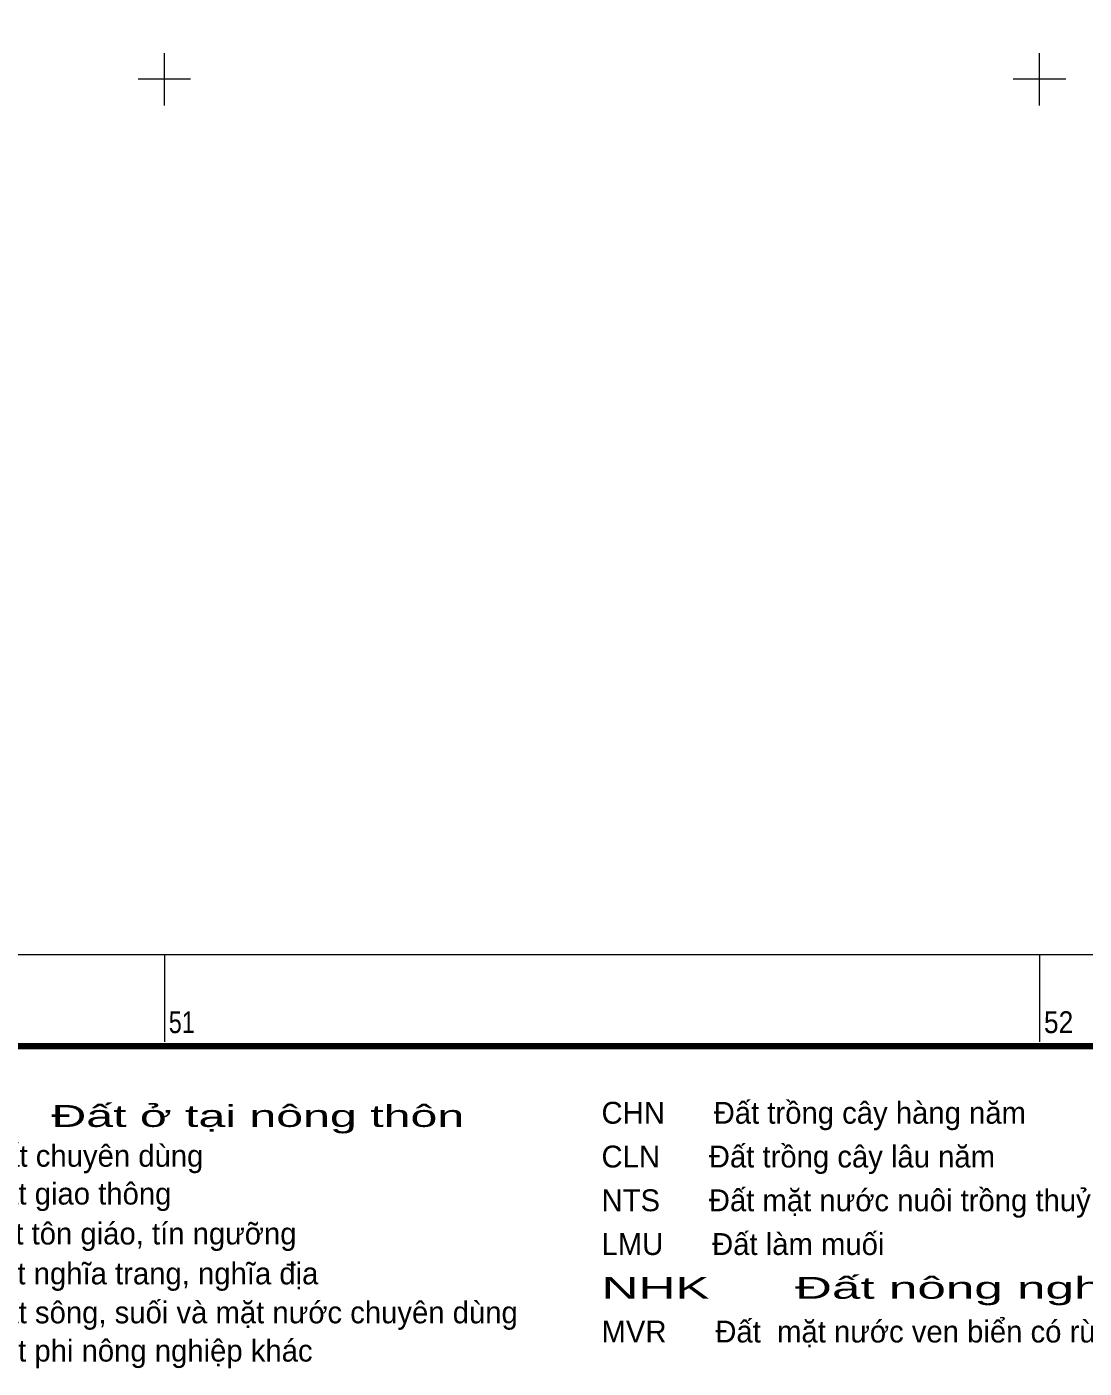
# Model space of a CAD drawing. Header units: metres. Extents: x 545098 to 555652, y 1854398 to 1862642.
# Drawn here: x 550843 to 552051, y 1854527 to 1856060 of the extents above; entities that cross this region are included whole.
import ezdxf

# ---------------------------------------------------------------- set-up
doc = ezdxf.new("R2010")
doc.units = ezdxf.units.M
doc.header["$LTSCALE"] = 6.8
doc.layers.add('56', color=7, linetype='Continuous')
for name, color, linetype, lineweight in [('59', 7, 'Continuous', 13), ('60', 7, 'Continuous', 13), ('61', 7, 'Continuous', 13)]:
    doc.layers.add(name, color=color, linetype=linetype, lineweight=lineweight)

msp = doc.modelspace()

# ---------------------------------------------------------------- linework, layer by layer
at = {"layer": '60'}
for p, q in [((551000, 1855970), (551000, 1856030)), ((552000, 1855970), (552000, 1856030)), ((551030, 1856000), (550970, 1856000)), ((552030, 1856000), (551970, 1856000)), ((551000, 1855000), (551000, 1854900)), ((552000, 1855000), (552000, 1854900))]:
    msp.add_line(p, q, dxfattribs=at)
msp.add_lwpolyline([(545500, 1855000), (554500, 1855000), (554500, 1862000), (545500, 1862000)], close=True, dxfattribs=at)
at = {"layer": '61', "lineweight": 158}
msp.add_lwpolyline([(545395, 1854895), (554605, 1854895), (554605, 1862105), (545395, 1862105)], close=True, dxfattribs=at)

# ---------------------------------------------------------------- texts
at = {"layer": '56'}
for s, width, p in [('51', 0.8, (551005, 1854910)), ('52', 0.9, (552005, 1854910))]:
    msp.add_text(s, height=25, dxfattribs=dict(at, width=width)).set_placement(p)
at = {"layer": '59'}
for s, width, p in [('ONT      Đất ở tại nông thôn', 1.65, (550662.53, 1854802.83)), ('NHK      Đất nông nghiệp khác', 1.75, (551499.47, 1854606.48))]:
    msp.add_text(s, height=25, dxfattribs=dict(at, width=width)).set_placement(p)
for s, p in [('CHN      Đất trồng cây hàng năm', (551499.47, 1854806.48)), ('CDG      Đất chuyên dùng', (550661.73, 1854757.33)), ('CLN      Đất trồng cây lâu năm', (551499.47, 1854756.48)), ('DGT      Đất giao thông', (550664.25, 1854714.12)), ('NTS      Đất mặt nước nuôi trồng thuỷ sản', (551499.47, 1854706.48)), ('TTN      Đất tôn giáo, tín ngưỡng', (550666.26, 1854668.5)), ('LMU      Đất làm muối', (551499.47, 1854656.48)), ('NTD      Đất nghĩa trang, nghĩa địa', (550664.92, 1854622.91)), ('SMN      Đất sông, suối và mặt nước chuyên dùng', (550660.8, 1854578.39)), ('MVR      Đất  mặt nước ven biển có rừng ngập mặn', (551499.47, 1854556.48)), ('PNK      Đất phi nông nghiệp khác', (550665.71, 1854534.68))]:
    msp.add_text(s, height=25, dxfattribs=at).set_placement(p)

doc.saveas('drawing.dxf')
